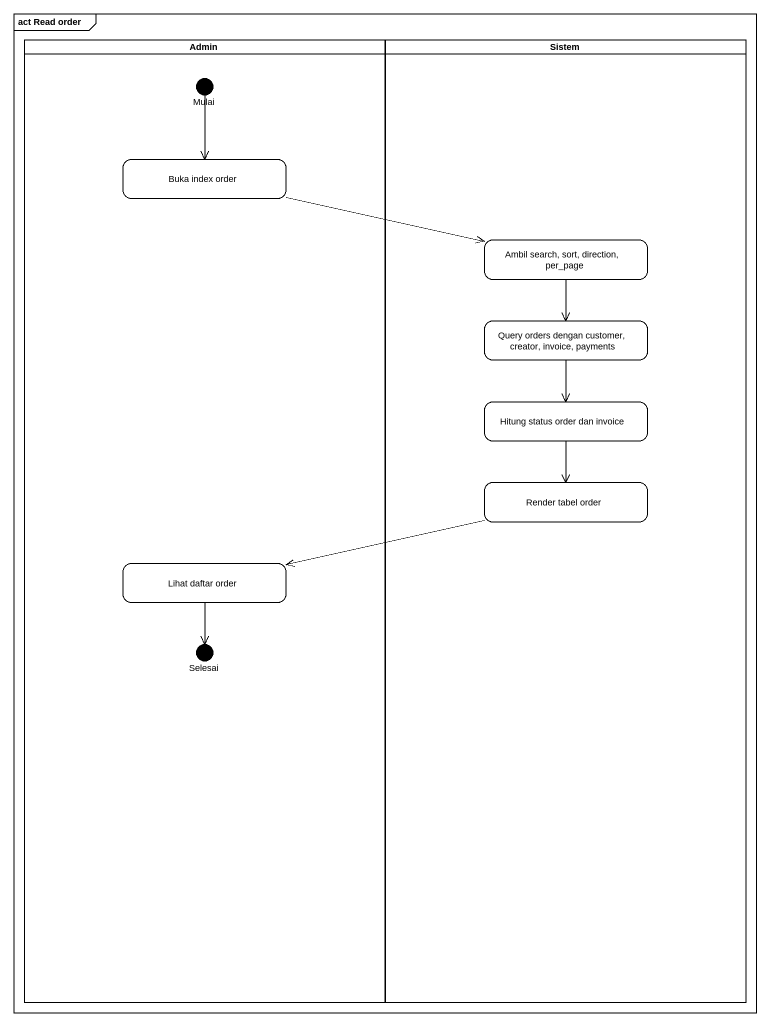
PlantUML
@startuml
mainframe act Read order
hide empty description
state Admin <<partition>> {
  state Mulai <<choice>>
  state "Buka index order" as Buka_index_order
  state "Lihat daftar order" as Lihat_daftar_order
  state Selesai <<choice>>
}
state Sistem <<partition>> {
  state "Ambil search, sort, direction, per_page" as Ambil_search_sort_direction
  state "Query orders dengan customer, creator, invoice, payments" as Query_orders_dengan
  state "Hitung status order dan invoice" as Hitung_status_order_dan
  state "Render tabel order" as Render_tabel_order
}
Mulai --> Buka_index_order
Buka_index_order -right-> Ambil_search_sort_direction
Ambil_search_sort_direction --> Query_orders_dengan
Query_orders_dengan --> Hitung_status_order_dan
Hitung_status_order_dan --> Render_tabel_order
Render_tabel_order -left-> Lihat_daftar_order
Lihat_daftar_order --> Selesai
@enduml
